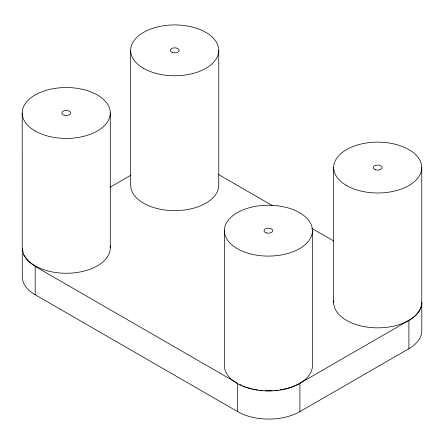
<?xml version="1.0" encoding="UTF-8"?>
<svg xmlns="http://www.w3.org/2000/svg" width="444" height="444" viewBox="0 0 444 444"><rect width="100%" height="100%" fill="white"/><g stroke="black" fill="none" stroke-linecap="round" stroke-linejoin="round"><path stroke-width="0.67" d="M110.068 187.235L131.013 175.141M280.153 389.888A44.045 25.43 0 0 0 299.9 383.305L408.902 320.374A44.045 25.43 0 0 0 421.8 302.392L421.8 330.713A44.045 25.43 0 0 1 408.902 348.69L299.9 411.621A44.045 25.43 0 0 1 237.612 411.621L35.176 294.749A44.045 25.43 0 0 1 22.278 276.767L22.2 112.976M218.481 174.475L272.544 205.689M311.588 228.233L333.816 241.064M22.278 248.451L23.776 255.034L28.177 261.166L35.176 266.433L237.612 383.305L237.612 411.621M421.756 167.566L421.756 302.42A44.045 25.43 0 0 1 375.99 327.827A44.045 25.43 0 0 1 333.805 300.433M408.902 320.374L408.902 348.69M333.666 167.566L333.666 302.42M312.454 230.669A44.045 25.43 0 0 1 246.392 252.686A44.045 25.43 0 0 1 246.392 208.647A44.045 25.43 0 0 1 312.454 230.669L312.454 365.523A44.045 25.43 0 0 1 268.415 390.953A44.045 25.43 0 0 1 224.37 365.523L224.37 230.669M299.9 383.305L299.9 411.621M218.748 50.355L218.748 185.215A44.045 25.43 0 0 1 174.703 210.645A44.045 25.43 0 0 1 130.658 185.215L130.658 50.355M110.29 112.976L110.29 247.83M35.176 266.433L35.176 294.749M278.188 390.165A44.045 25.43 0 0 1 274.164 390.565M272.128 390.681A44.045 25.43 0 0 1 265.379 390.681M262.665 390.509A44.045 25.43 0 0 1 259.318 390.165M257.353 389.888A44.045 25.43 0 0 1 252.569 388.977M251.232 388.655A44.045 25.43 0 0 1 246.731 387.346M245.421 386.896A44.045 25.43 0 0 1 243.501 386.158M242.246 385.636A44.045 25.43 0 0 1 239.849 384.515M110.151 245.843A44.045 25.43 0 0 1 73.698 272.894A44.045 25.43 0 0 1 23.699 254.412M346.57 185.542A44.045 25.43 0 0 0 420.252 174.148A44.045 25.43 0 0 0 366.311 143.001A44.045 25.43 0 0 0 346.57 185.542M375.507 169.763A4.407 2.542 0 0 0 382.118 167.566A4.407 2.542 0 0 0 375.507 165.362A4.407 2.542 0 0 0 375.507 169.763M172.5 52.559A4.407 2.542 0 0 0 179.104 50.355A4.407 2.542 0 0 0 172.5 48.157A4.407 2.542 0 0 0 172.5 52.559M143.556 68.337A44.045 25.43 0 0 0 217.244 56.937A44.045 25.43 0 0 0 163.303 25.796A44.045 25.43 0 0 0 143.556 68.337M266.211 232.867A4.407 2.542 0 0 0 272.816 230.669A4.407 2.542 0 0 0 266.211 228.466A4.407 2.542 0 0 0 266.211 232.867M35.098 130.958A44.045 25.43 0 0 0 108.786 119.558A44.045 25.43 0 0 0 54.845 88.412A44.045 25.43 0 0 0 35.098 130.958M64.041 115.179A4.407 2.542 0 0 0 70.646 112.976A4.407 2.542 0 0 0 64.041 110.772A4.407 2.542 0 0 0 64.041 115.179"/></g></svg>
